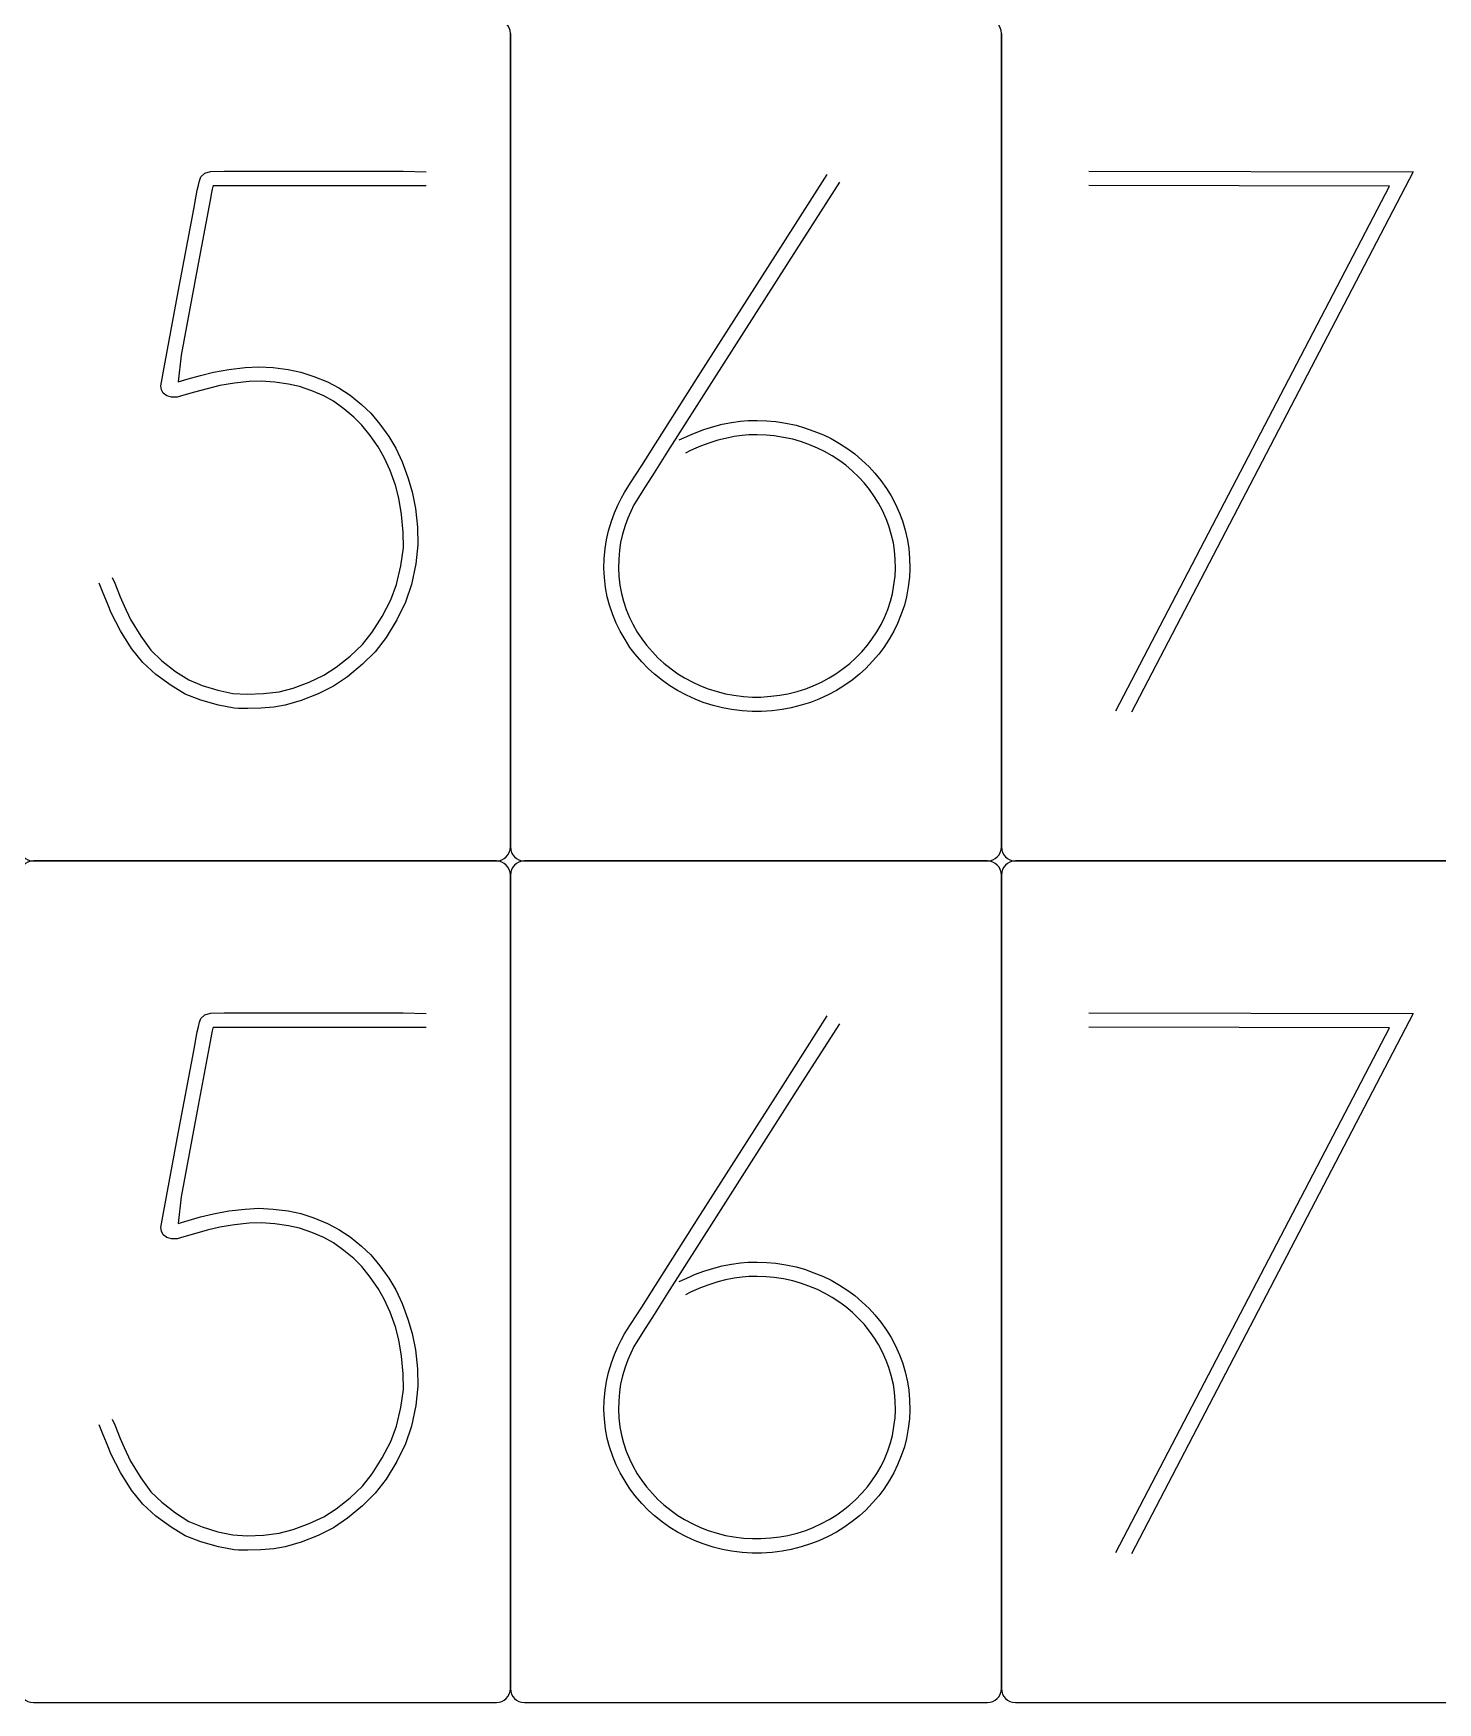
# Model space of a CAD drawing. Header units: millimetres. Extents: x -1 to 349, y -2 to 358.
# Drawn here: x 175 to 275.1, y -2 to 117 of the extents above; entities that cross this region are included whole.
import ezdxf

# ---------------------------------------------------------------- set-up
doc = ezdxf.new("R2010")
doc.units = ezdxf.units.MM

msp = doc.modelspace()

# ---------------------------------------------------------------- linework, layer by layer
for points in [[(209, 117), (209, 59)], [(209, 59), (209, 117)], [(244, 117), (244, 59)], [(244, 59), (244, 117)], [(187.23, 107.03), (187.62, 107.15)], [(187.62, 107.15), (188.61, 107.17)], [(188.61, 107.17), (194.64, 107.17)], [(194.64, 107.17), (201.36, 107.17)], [(201.36, 107.17), (203, 107.12)], [(250.22, 107.18), (273.35, 107.13)], [(273.35, 107.13), (253.27, 68.6)], [(186.68, 105.82), (186.76, 106.18)], [(186.76, 106.18), (186.83, 106.5)], [(186.83, 106.5), (186.93, 106.78)], [(186.93, 106.78), (187.23, 107.03)], [(187.79, 106.08), (187.75, 105.89)], [(187.81, 106.14), (187.79, 106.08)], [(187.84, 106.14), (187.81, 106.14)], [(187.86, 106.14), (187.84, 106.14)], [(189.72, 106.14), (187.86, 106.14)], [(196.55, 106.14), (189.72, 106.14)], [(203, 106.14), (196.55, 106.14)], [(228.44, 102.01), (231.59, 106.95)], [(232.45, 106.4), (229.38, 101.58)], [(271.66, 106.11), (250.22, 106.15)], [(252.16, 68.7), (271.66, 106.11)], [(186.43, 104.47), (186.68, 105.82)], [(187.6, 105.12), (186.68, 100.2)], [(187.7, 105.66), (187.6, 105.12)], [(187.75, 105.89), (187.7, 105.66)], [(185.33, 98.57), (186.43, 104.47)], [(222.56, 92.8), (228.44, 102.01)], [(229.38, 101.58), (223.51, 92.37)], [(186.68, 100.2), (185.53, 94.05)], [(184.27, 92.92), (185.33, 98.57)], [(185.53, 94.05), (185.31, 92.16)], [(184.09, 91.88), (184.27, 92.92)], [(186.92, 92.62), (187.84, 92.85)], [(187.84, 92.85), (188.94, 93.05)], [(188.94, 93.05), (190.09, 93.19)], [(190.09, 93.19), (191.06, 93.24)], [(191.06, 93.24), (192.09, 93.18)], [(192.09, 93.18), (193.17, 93.05)], [(193.17, 93.05), (194.07, 92.86)], [(194.07, 92.86), (195, 92.55)], [(184.13, 91.6), (184.09, 91.88)], [(185.31, 92.16), (186.03, 92.37)], [(186.03, 92.37), (186.92, 92.62)], [(187.38, 91.67), (186.48, 91.43)], [(188.28, 91.89), (187.38, 91.67)], [(189.33, 92.07), (188.28, 91.89)], [(190.38, 92.18), (189.33, 92.07)], [(191.24, 92.2), (190.38, 92.18)], [(192.22, 92.14), (191.24, 92.2)], [(193.18, 92), (192.22, 92.14)], [(193.97, 91.82), (193.18, 92)], [(194.84, 91.52), (193.97, 91.82)], [(195, 92.55), (195.97, 92.16)], [(195.97, 92.16), (196.76, 91.74)], [(196.76, 91.74), (197.57, 91.2)], [(219.34, 87.74), (222.56, 92.8)], [(223.51, 92.37), (220.21, 87.19)], [(184.26, 91.36), (184.13, 91.6)], [(184.5, 91.16), (184.26, 91.36)], [(184.85, 91.06), (184.5, 91.16)], [(185.25, 91.07), (184.85, 91.06)], [(185.73, 91.21), (185.25, 91.07)], [(186.48, 91.43), (185.73, 91.21)], [(195.7, 91.15), (194.84, 91.52)], [(196.38, 90.77), (195.7, 91.15)], [(197.13, 90.24), (196.38, 90.77)], [(197.57, 91.2), (198.39, 90.55)], [(198.39, 90.55), (199.05, 89.92)], [(197.85, 89.65), (197.13, 90.24)], [(198.42, 89.08), (197.85, 89.65)], [(199.05, 89.92), (199.69, 89.15)], [(224.09, 89.14), (224.76, 89.26)], [(224.76, 89.26), (225.41, 89.36)], [(225.41, 89.36), (225.94, 89.4)], [(225.94, 89.4), (226.59, 89.41)], [(226.59, 89.41), (227.29, 89.38)], [(227.29, 89.38), (227.92, 89.33)], [(227.92, 89.33), (228.64, 89.21)], [(199.01, 88.34), (198.42, 89.08)], [(199.58, 87.53), (199.01, 88.34)], [(199.69, 89.15), (200.33, 88.26)], [(200.33, 88.26), (200.83, 87.42)], [(221.04, 88.02), (221.41, 88.19)], [(221.41, 88.19), (221.8, 88.36)], [(221.8, 88.36), (222.13, 88.51)], [(222.13, 88.51), (222.8, 88.76)], [(222.8, 88.76), (223.49, 88.98)], [(223.49, 88.98), (224.09, 89.14)], [(224.33, 88.13), (223.78, 88)], [(224.94, 88.25), (224.33, 88.13)], [(225.52, 88.34), (224.94, 88.25)], [(226, 88.38), (225.52, 88.34)], [(226.6, 88.38), (226, 88.38)], [(227.23, 88.36), (226.6, 88.38)], [(227.81, 88.3), (227.23, 88.36)], [(228.47, 88.2), (227.81, 88.3)], [(229.13, 88.06), (228.47, 88.2)], [(228.64, 89.21), (229.37, 89.06)], [(229.37, 89.06), (229.97, 88.89)], [(229.97, 88.89), (230.64, 88.65)], [(230.64, 88.65), (231.31, 88.38)], [(231.31, 88.38), (231.86, 88.11)], [(231.86, 88.11), (232.46, 87.76)], [(200.01, 86.77), (199.58, 87.53)], [(200.83, 87.42), (201.28, 86.45)], [(218.36, 86.2), (219.34, 87.74)], [(220.21, 87.19), (219.24, 85.67)], [(221.85, 87.26), (221.47, 87.08)], [(222.23, 87.43), (221.85, 87.26)], [(222.54, 87.57), (222.23, 87.43)], [(223.15, 87.79), (222.54, 87.57)], [(223.78, 88), (223.15, 87.79)], [(229.67, 87.91), (229.13, 88.06)], [(230.28, 87.69), (229.67, 87.91)], [(230.89, 87.44), (230.28, 87.69)], [(231.39, 87.2), (230.89, 87.44)], [(231.93, 86.88), (231.39, 87.2)], [(232.48, 86.53), (231.93, 86.88)], [(232.46, 87.76), (233.06, 87.38)], [(233.06, 87.38), (233.54, 87.02)], [(233.54, 87.02), (234.06, 86.57)], [(200.42, 85.83), (200.01, 86.77)], [(200.8, 84.79), (200.42, 85.83)], [(201.28, 86.45), (201.7, 85.34)], [(217.57, 84.96), (218.36, 86.2)], [(232.91, 86.21), (232.48, 86.53)], [(233.38, 85.8), (232.91, 86.21)], [(233.84, 85.36), (233.38, 85.8)], [(234.06, 86.57), (234.57, 86.09)], [(234.57, 86.09), (234.98, 85.65)], [(201.06, 83.86), (200.8, 84.79)], [(201.7, 85.34), (202.01, 84.31)], [(217.14, 84.28), (217.57, 84.96)], [(219.24, 85.67), (218.45, 84.42)], [(234.21, 84.97), (233.84, 85.36)], [(234.59, 84.49), (234.21, 84.97)], [(234.98, 85.65), (235.4, 85.12)], [(235.4, 85.12), (235.81, 84.55)], [(235.81, 84.55), (236.13, 84.04)], [(201.25, 82.71), (201.06, 83.86)], [(202.01, 84.31), (202.23, 83.14)], [(216.42, 82.82), (216.66, 83.36)], [(216.66, 83.36), (216.91, 83.88)], [(216.91, 83.88), (217.14, 84.28)], [(217.81, 83.39), (217.59, 82.92)], [(218.01, 83.73), (217.81, 83.39)], [(218.45, 84.42), (218.01, 83.73)], [(234.96, 83.97), (234.59, 84.49)], [(235.24, 83.52), (234.96, 83.97)], [(235.53, 82.98), (235.24, 83.52)], [(236.13, 84.04), (236.44, 83.44)], [(236.44, 83.44), (236.74, 82.8)], [(201.36, 81.45), (201.25, 82.71)], [(202.23, 83.14), (202.37, 81.79)], [(216, 81.54), (216.2, 82.23)], [(216.2, 82.23), (216.42, 82.82)], [(217.37, 82.44), (217.18, 81.91)], [(217.59, 82.92), (217.37, 82.44)], [(235.79, 82.4), (235.53, 82.98)], [(235.98, 81.9), (235.79, 82.4)], [(236.74, 82.8), (236.95, 82.24)], [(236.95, 82.24), (237.14, 81.58)], [(201.37, 80.33), (201.36, 81.45)], [(202.37, 81.79), (202.41, 80.55)], [(215.84, 80.9), (216, 81.54)], [(216.99, 81.29), (216.86, 80.71)], [(217.18, 81.91), (216.99, 81.29)], [(236.15, 81.31), (235.98, 81.9)], [(236.3, 80.68), (236.15, 81.31)], [(237.14, 81.58), (237.31, 80.88)], [(201.2, 79.05), (201.37, 80.33)], [(202.41, 80.55), (202.27, 79.19)], [(215.69, 79.54), (215.75, 80.27)], [(215.75, 80.27), (215.84, 80.9)], [(216.77, 80.15), (216.72, 79.49)], [(216.86, 80.71), (216.77, 80.15)], [(236.38, 80.14), (236.3, 80.68)], [(236.43, 79.51), (236.38, 80.14)], [(237.31, 80.88), (237.4, 80.27)], [(237.4, 80.27), (237.46, 79.58)], [(200.89, 77.72), (201.2, 79.05)], [(202.27, 79.19), (201.96, 77.72)], [(215.67, 78.87), (215.69, 79.54)], [(215.71, 78.22), (215.67, 78.87)], [(216.72, 79.49), (216.7, 78.89)], [(216.7, 78.89), (216.73, 78.31)], [(236.42, 78.3), (236.45, 78.86)], [(236.45, 78.86), (236.43, 79.51)], [(237.48, 78.85), (237.45, 78.23)], [(237.46, 79.58), (237.48, 78.85)], [(179.93, 77.2), (179.68, 77.81)], [(180.62, 78.21), (180.8, 77.8)], [(180.8, 77.8), (181.19, 76.83)], [(200.48, 76.61), (200.89, 77.72)], [(201.96, 77.72), (201.53, 76.44)], [(215.79, 77.49), (215.71, 78.22)], [(215.91, 76.84), (215.79, 77.49)], [(216.73, 78.31), (216.81, 77.66)], [(216.81, 77.66), (216.91, 77.07)], [(236.23, 77.04), (236.34, 77.68)], [(236.34, 77.68), (236.42, 78.3)], [(237.36, 77.54), (237.23, 76.83)], [(237.45, 78.23), (237.36, 77.54)], [(180.33, 76.23), (179.93, 77.2)], [(180.55, 75.68), (180.33, 76.23)], [(181.19, 76.83), (181.46, 76.19)], [(181.46, 76.19), (181.93, 75.21)], [(199.87, 75.44), (200.48, 76.61)], [(201.53, 76.44), (200.91, 75.2)], [(216.07, 76.23), (215.91, 76.84)], [(216.3, 75.55), (216.07, 76.23)], [(216.91, 77.07), (217.06, 76.53)], [(217.06, 76.53), (217.26, 75.92)], [(235.9, 75.94), (236.09, 76.52)], [(236.09, 76.52), (236.23, 77.04)], [(237.08, 76.23), (236.86, 75.59)], [(237.23, 76.83), (237.08, 76.23)], [(181.2, 74.41), (180.55, 75.68)], [(181.93, 75.21), (182.65, 74.02)], [(199.14, 74.31), (199.87, 75.44)], [(200.91, 75.2), (200.14, 73.94)], [(216.54, 74.95), (216.3, 75.55)], [(217.26, 75.92), (217.48, 75.37)], [(217.48, 75.37), (217.72, 74.88)], [(235.42, 74.86), (235.66, 75.35)], [(235.66, 75.35), (235.9, 75.94)], [(236.86, 75.59), (236.6, 74.94)], [(182, 73.15), (181.2, 74.41)], [(182.65, 74.02), (183.38, 73.03)], [(198.45, 73.44), (199.14, 74.31)], [(200.14, 73.94), (199.37, 72.92)], [(216.82, 74.39), (216.54, 74.95)], [(217.17, 73.78), (216.82, 74.39)], [(217.72, 74.88), (218.04, 74.32)], [(218.04, 74.32), (218.36, 73.83)], [(218.36, 73.83), (218.7, 73.39)], [(234.45, 73.38), (234.77, 73.81)], [(234.77, 73.81), (235.12, 74.34)], [(235.12, 74.34), (235.42, 74.86)], [(236, 73.81), (235.62, 73.22)], [(236.34, 74.39), (236, 73.81)], [(236.6, 74.94), (236.34, 74.39)], [(182.79, 72.15), (182, 73.15)], [(183.38, 73.03), (184.16, 72.28)], [(196.59, 71.82), (197.57, 72.61)], [(197.57, 72.61), (198.45, 73.44)], [(199.37, 72.92), (198.47, 72.03)], [(217.52, 73.23), (217.17, 73.78)], [(217.9, 72.74), (217.52, 73.23)], [(218.36, 72.2), (217.9, 72.74)], [(218.7, 73.39), (219.12, 72.9)], [(219.12, 72.9), (219.52, 72.48)], [(233.6, 72.46), (234.05, 72.92)], [(234.05, 72.92), (234.45, 73.38)], [(235.26, 72.74), (234.82, 72.24)], [(235.62, 73.22), (235.26, 72.74)], [(183.72, 71.3), (182.79, 72.15)], [(184.16, 72.28), (185.13, 71.52)], [(185.13, 71.52), (186.08, 70.92)], [(195.7, 71.25), (196.59, 71.82)], [(198.47, 72.03), (197.4, 71.14)], [(218.82, 71.73), (218.36, 72.2)], [(219.28, 71.32), (218.82, 71.73)], [(219.52, 72.48), (219.94, 72.11)], [(219.94, 72.11), (220.45, 71.7)], [(220.45, 71.7), (220.93, 71.35)], [(232.19, 71.34), (232.72, 71.72)], [(232.72, 71.72), (233.2, 72.09)], [(233.2, 72.09), (233.6, 72.46)], [(234.33, 71.73), (233.88, 71.32)], [(234.82, 72.24), (234.33, 71.73)], [(184.81, 70.5), (183.72, 71.3)], [(185.83, 69.9), (184.81, 70.5)], [(186.08, 70.92), (187.02, 70.52)], [(187.02, 70.52), (188.15, 70.18)], [(192.52, 70.07), (193.52, 70.33)], [(193.52, 70.33), (194.65, 70.76)], [(194.65, 70.76), (195.7, 71.25)], [(196.4, 70.46), (195.31, 69.92)], [(197.4, 71.14), (196.4, 70.46)], [(219.84, 70.87), (219.28, 71.32)], [(220.37, 70.49), (219.84, 70.87)], [(220.91, 70.16), (220.37, 70.49)], [(220.93, 71.35), (221.41, 71.06)], [(221.41, 71.06), (222, 70.75)], [(222, 70.75), (222.55, 70.49)], [(222.55, 70.49), (223.09, 70.28)], [(223.09, 70.28), (223.73, 70.08)], [(229.44, 70.09), (230.05, 70.27)], [(230.05, 70.27), (230.57, 70.48)], [(230.57, 70.48), (231.17, 70.76)], [(231.17, 70.76), (231.72, 71.05)], [(231.72, 71.05), (232.19, 71.34)], [(232.77, 70.49), (232.24, 70.16)], [(233.35, 70.9), (232.77, 70.49)], [(233.88, 71.32), (233.35, 70.9)], [(186.93, 69.46), (185.83, 69.9)], [(188.19, 69.11), (186.93, 69.46)], [(188.15, 70.18), (189.22, 69.95)], [(189.32, 68.9), (188.19, 69.11)], [(189.22, 69.95), (190.23, 69.89)], [(190.23, 69.89), (191.41, 69.93)], [(191.41, 69.93), (192.52, 70.07)], [(192.95, 69.11), (192.14, 68.97)], [(194.08, 69.43), (192.95, 69.11)], [(195.31, 69.92), (194.08, 69.43)], [(221.55, 69.82), (220.91, 70.16)], [(222.16, 69.54), (221.55, 69.82)], [(222.75, 69.31), (222.16, 69.54)], [(223.46, 69.09), (222.75, 69.31)], [(224.13, 68.91), (223.46, 69.09)], [(223.73, 70.08), (224.34, 69.92)], [(224.34, 69.92), (224.92, 69.82)], [(224.92, 69.82), (225.61, 69.73)], [(225.61, 69.73), (226.26, 69.69)], [(226.26, 69.69), (226.86, 69.69)], [(226.86, 69.69), (227.56, 69.74)], [(227.56, 69.74), (228.21, 69.81)], [(228.21, 69.81), (228.78, 69.92)], [(228.78, 69.92), (229.44, 70.09)], [(229.73, 69.1), (229.01, 68.92)], [(230.4, 69.31), (229.73, 69.1)], [(230.98, 69.54), (230.4, 69.31)], [(231.64, 69.84), (230.98, 69.54)], [(232.24, 70.16), (231.64, 69.84)], [(189.62, 68.88), (189.32, 68.9)], [(189.94, 68.86), (189.62, 68.88)], [(190.29, 68.86), (189.94, 68.86)], [(191.22, 68.89), (190.29, 68.86)], [(192.14, 68.97), (191.22, 68.89)], [(224.77, 68.8), (224.13, 68.91)], [(225.53, 68.71), (224.77, 68.8)], [(226.24, 68.66), (225.53, 68.71)], [(226.91, 68.66), (226.24, 68.66)], [(227.67, 68.71), (226.91, 68.66)], [(228.38, 68.79), (227.67, 68.71)], [(229.01, 68.92), (228.38, 68.79)], [(208, 58), (175, 58)], [(175, 58), (208, 58)], [(243, 58), (210, 58)], [(210, 58), (243, 58)], [(278, 58), (245, 58)], [(245, 58), (278, 58)], [(209, 57), (209, -1)], [(209, -1), (209, 57)], [(244, 57), (244, -1)], [(244, -1), (244, 57)], [(186.76, 46.18), (186.83, 46.5)], [(186.83, 46.5), (186.93, 46.78)], [(186.93, 46.78), (187.23, 47.03)], [(187.23, 47.03), (187.62, 47.15)], [(187.62, 47.15), (188.61, 47.17)], [(188.61, 47.17), (194.64, 47.17)], [(194.64, 47.17), (201.36, 47.17)], [(201.36, 47.17), (203, 47.12)], [(228.44, 42.01), (231.59, 46.95)], [(250.22, 47.18), (273.35, 47.13)], [(273.35, 47.13), (253.27, 8.6)], [(186.43, 44.47), (186.68, 45.82)], [(186.68, 45.82), (186.76, 46.18)], [(187.7, 45.66), (187.6, 45.12)], [(187.75, 45.89), (187.7, 45.66)], [(187.79, 46.08), (187.75, 45.89)], [(187.81, 46.14), (187.79, 46.08)], [(187.84, 46.14), (187.81, 46.14)], [(187.86, 46.14), (187.84, 46.14)], [(189.72, 46.14), (187.86, 46.14)], [(196.55, 46.14), (189.72, 46.14)], [(203, 46.14), (196.55, 46.14)], [(232.45, 46.4), (229.38, 41.58)], [(271.66, 46.11), (250.22, 46.15)], [(252.16, 8.7), (271.66, 46.11)], [(185.33, 38.57), (186.43, 44.47)], [(187.6, 45.12), (186.68, 40.2)], [(222.56, 32.8), (228.44, 42.01)], [(229.38, 41.58), (223.51, 32.37)], [(186.68, 40.2), (185.53, 34.05)], [(184.27, 32.92), (185.33, 38.57)], [(185.53, 34.05), (185.31, 32.16)], [(184.09, 31.88), (184.27, 32.92)], [(185.31, 32.16), (186.03, 32.37)], [(186.03, 32.37), (186.92, 32.62)], [(186.92, 32.62), (187.84, 32.85)], [(187.84, 32.85), (188.94, 33.05)], [(188.94, 33.05), (190.09, 33.19)], [(190.38, 32.18), (189.33, 32.07)], [(190.09, 33.19), (191.06, 33.24)], [(191.24, 32.2), (190.38, 32.18)], [(191.06, 33.24), (192.09, 33.18)], [(192.22, 32.14), (191.24, 32.2)], [(192.09, 33.18), (193.17, 33.05)], [(193.18, 32), (192.22, 32.14)], [(193.17, 33.05), (194.07, 32.86)], [(194.07, 32.86), (195, 32.55)], [(195, 32.55), (195.97, 32.16)], [(195.97, 32.16), (196.76, 31.74)], [(219.34, 27.74), (222.56, 32.8)], [(223.51, 32.37), (220.21, 27.19)], [(184.13, 31.6), (184.09, 31.88)], [(184.26, 31.36), (184.13, 31.6)], [(184.5, 31.16), (184.26, 31.36)], [(184.85, 31.06), (184.5, 31.16)], [(185.25, 31.07), (184.85, 31.06)], [(185.73, 31.21), (185.25, 31.07)], [(186.48, 31.43), (185.73, 31.21)], [(187.38, 31.67), (186.48, 31.43)], [(188.28, 31.89), (187.38, 31.67)], [(189.33, 32.07), (188.28, 31.89)], [(193.97, 31.82), (193.18, 32)], [(194.84, 31.52), (193.97, 31.82)], [(195.7, 31.15), (194.84, 31.52)], [(196.38, 30.77), (195.7, 31.15)], [(196.76, 31.74), (197.57, 31.2)], [(197.57, 31.2), (198.39, 30.55)], [(197.13, 30.24), (196.38, 30.77)], [(197.85, 29.65), (197.13, 30.24)], [(198.39, 30.55), (199.05, 29.92)], [(199.05, 29.92), (199.69, 29.15)], [(198.42, 29.08), (197.85, 29.65)], [(199.01, 28.34), (198.42, 29.08)], [(199.69, 29.15), (200.33, 28.26)], [(222.13, 28.51), (222.8, 28.76)], [(222.8, 28.76), (223.49, 28.98)], [(223.49, 28.98), (224.09, 29.14)], [(224.09, 29.14), (224.76, 29.26)], [(224.76, 29.26), (225.41, 29.36)], [(225.41, 29.36), (225.94, 29.4)], [(225.94, 29.4), (226.59, 29.41)], [(226.59, 29.41), (227.29, 29.38)], [(227.29, 29.38), (227.92, 29.33)], [(227.92, 29.33), (228.64, 29.21)], [(228.64, 29.21), (229.37, 29.06)], [(229.37, 29.06), (229.97, 28.89)], [(229.97, 28.89), (230.64, 28.65)], [(230.64, 28.65), (231.31, 28.38)], [(199.58, 27.53), (199.01, 28.34)], [(200.01, 26.77), (199.58, 27.53)], [(200.33, 28.26), (200.83, 27.42)], [(200.83, 27.42), (201.28, 26.45)], [(218.36, 26.2), (219.34, 27.74)], [(221.04, 28.02), (221.41, 28.19)], [(221.41, 28.19), (221.8, 28.36)], [(221.8, 28.36), (222.13, 28.51)], [(222.23, 27.43), (221.85, 27.26)], [(222.54, 27.57), (222.23, 27.43)], [(223.15, 27.79), (222.54, 27.57)], [(223.78, 28), (223.15, 27.79)], [(224.33, 28.13), (223.78, 28)], [(224.94, 28.25), (224.33, 28.13)], [(225.52, 28.34), (224.94, 28.25)], [(226, 28.38), (225.52, 28.34)], [(226.6, 28.38), (226, 28.38)], [(227.23, 28.35), (226.6, 28.38)], [(227.81, 28.3), (227.23, 28.35)], [(228.47, 28.2), (227.81, 28.3)], [(229.13, 28.06), (228.47, 28.2)], [(229.67, 27.91), (229.13, 28.06)], [(230.28, 27.69), (229.67, 27.91)], [(230.89, 27.44), (230.28, 27.69)], [(231.39, 27.2), (230.89, 27.44)], [(231.31, 28.38), (231.86, 28.11)], [(231.86, 28.11), (232.46, 27.76)], [(232.46, 27.76), (233.06, 27.38)], [(233.06, 27.38), (233.54, 27.02)], [(200.42, 25.83), (200.01, 26.77)], [(201.28, 26.45), (201.7, 25.34)], [(217.57, 24.96), (218.36, 26.2)], [(220.21, 27.19), (219.24, 25.67)], [(221.85, 27.26), (221.47, 27.08)], [(231.93, 26.88), (231.39, 27.2)], [(232.48, 26.53), (231.93, 26.88)], [(232.91, 26.21), (232.48, 26.53)], [(233.38, 25.8), (232.91, 26.21)], [(233.54, 27.02), (234.06, 26.57)], [(234.06, 26.57), (234.57, 26.09)], [(200.8, 24.79), (200.42, 25.83)], [(201.7, 25.34), (202.01, 24.31)], [(219.24, 25.67), (218.45, 24.42)], [(233.84, 25.36), (233.38, 25.8)], [(234.21, 24.97), (233.84, 25.36)], [(234.57, 26.09), (234.98, 25.65)], [(234.98, 25.65), (235.4, 25.12)], [(235.4, 25.12), (235.81, 24.55)], [(201.06, 23.86), (200.8, 24.79)], [(201.25, 22.71), (201.06, 23.86)], [(202.01, 24.31), (202.23, 23.14)], [(216.66, 23.36), (216.91, 23.88)], [(216.91, 23.88), (217.14, 24.28)], [(217.14, 24.28), (217.57, 24.96)], [(218.45, 24.42), (218.01, 23.73)], [(234.59, 24.49), (234.21, 24.97)], [(234.96, 23.97), (234.59, 24.49)], [(235.24, 23.52), (234.96, 23.97)], [(235.81, 24.55), (236.13, 24.04)], [(236.13, 24.04), (236.44, 23.44)], [(201.36, 21.45), (201.25, 22.71)], [(202.23, 23.14), (202.37, 21.79)], [(216.2, 22.23), (216.42, 22.82)], [(216.42, 22.82), (216.66, 23.36)], [(217.59, 22.92), (217.37, 22.44)], [(217.81, 23.39), (217.59, 22.92)], [(218.01, 23.73), (217.81, 23.39)], [(235.53, 22.98), (235.24, 23.52)], [(235.79, 22.4), (235.53, 22.98)], [(236.44, 23.44), (236.74, 22.8)], [(236.74, 22.8), (236.95, 22.24)], [(201.37, 20.33), (201.36, 21.45)], [(202.37, 21.79), (202.41, 20.55)], [(215.84, 20.9), (216, 21.54)], [(216, 21.54), (216.2, 22.23)], [(217.18, 21.91), (216.99, 21.29)], [(217.37, 22.44), (217.18, 21.91)], [(235.98, 21.9), (235.79, 22.4)], [(236.15, 21.31), (235.98, 21.9)], [(236.95, 22.24), (237.14, 21.58)], [(237.14, 21.58), (237.31, 20.88)], [(201.2, 19.05), (201.37, 20.33)], [(202.41, 20.55), (202.27, 19.19)], [(215.69, 19.54), (215.75, 20.27)], [(215.75, 20.27), (215.84, 20.9)], [(216.86, 20.71), (216.77, 20.15)], [(216.99, 21.29), (216.86, 20.71)], [(236.3, 20.68), (236.15, 21.31)], [(236.38, 20.14), (236.3, 20.68)], [(237.31, 20.88), (237.4, 20.27)], [(237.4, 20.27), (237.46, 19.58)], [(200.89, 17.72), (201.2, 19.05)], [(202.27, 19.19), (201.96, 17.72)], [(215.67, 18.87), (215.69, 19.54)], [(216.72, 19.49), (216.7, 18.89)], [(216.77, 20.15), (216.72, 19.49)], [(236.43, 19.51), (236.38, 20.14)], [(236.45, 18.86), (236.43, 19.51)], [(237.46, 19.58), (237.48, 18.85)], [(180.62, 18.21), (180.8, 17.8)], [(215.71, 18.22), (215.67, 18.87)], [(215.79, 17.49), (215.71, 18.22)], [(216.7, 18.89), (216.73, 18.31)], [(216.73, 18.31), (216.81, 17.66)], [(236.34, 17.68), (236.42, 18.3)], [(236.42, 18.3), (236.45, 18.86)], [(237.45, 18.23), (237.36, 17.54)], [(237.48, 18.85), (237.45, 18.23)], [(179.93, 17.2), (179.68, 17.81)], [(180.33, 16.23), (179.93, 17.2)], [(180.8, 17.8), (181.19, 16.83)], [(181.19, 16.83), (181.46, 16.19)], [(200.48, 16.61), (200.89, 17.72)], [(201.96, 17.72), (201.53, 16.44)], [(215.91, 16.84), (215.79, 17.49)], [(216.07, 16.23), (215.91, 16.84)], [(216.81, 17.66), (216.91, 17.07)], [(216.91, 17.07), (217.06, 16.53)], [(236.09, 16.52), (236.23, 17.04)], [(236.23, 17.04), (236.34, 17.68)], [(237.23, 16.83), (237.08, 16.23)], [(237.36, 17.54), (237.23, 16.83)], [(180.55, 15.68), (180.33, 16.23)], [(181.2, 14.41), (180.55, 15.68)], [(181.46, 16.19), (181.93, 15.21)], [(199.87, 15.44), (200.48, 16.61)], [(201.53, 16.44), (200.91, 15.2)], [(216.3, 15.55), (216.07, 16.23)], [(216.54, 14.95), (216.3, 15.55)], [(217.06, 16.53), (217.26, 15.92)], [(217.26, 15.92), (217.48, 15.37)], [(235.66, 15.35), (235.9, 15.94)], [(235.9, 15.94), (236.09, 16.52)], [(236.86, 15.59), (236.6, 14.94)], [(237.08, 16.23), (236.86, 15.59)], [(182, 13.15), (181.2, 14.41)], [(181.93, 15.21), (182.65, 14.02)], [(198.45, 13.44), (199.14, 14.31)], [(199.14, 14.31), (199.87, 15.44)], [(200.91, 15.2), (200.14, 13.94)], [(216.82, 14.39), (216.54, 14.95)], [(217.17, 13.78), (216.82, 14.39)], [(217.48, 15.37), (217.72, 14.88)], [(217.72, 14.88), (218.04, 14.32)], [(218.04, 14.32), (218.36, 13.83)], [(234.77, 13.81), (235.12, 14.34)], [(235.12, 14.34), (235.42, 14.86)], [(235.42, 14.86), (235.66, 15.35)], [(236.34, 14.39), (236, 13.81)], [(236.6, 14.94), (236.34, 14.39)], [(182.79, 12.15), (182, 13.15)], [(182.65, 14.02), (183.38, 13.03)], [(197.57, 12.61), (198.45, 13.44)], [(200.14, 13.94), (199.37, 12.92)], [(217.52, 13.23), (217.17, 13.78)], [(217.9, 12.74), (217.52, 13.23)], [(218.36, 13.83), (218.7, 13.39)], [(218.7, 13.39), (219.12, 12.9)], [(234.05, 12.92), (234.45, 13.38)], [(234.45, 13.38), (234.77, 13.81)], [(235.62, 13.22), (235.26, 12.74)], [(236, 13.81), (235.62, 13.22)], [(183.72, 11.3), (182.79, 12.15)], [(183.38, 13.03), (184.16, 12.28)], [(184.16, 12.28), (185.13, 11.52)], [(196.59, 11.82), (197.57, 12.61)], [(198.47, 12.03), (197.4, 11.14)], [(199.37, 12.92), (198.47, 12.03)], [(218.36, 12.2), (217.9, 12.74)], [(218.82, 11.73), (218.36, 12.2)], [(219.12, 12.9), (219.52, 12.48)], [(219.52, 12.48), (219.94, 12.11)], [(219.94, 12.11), (220.45, 11.7)], [(232.72, 11.72), (233.2, 12.09)], [(233.2, 12.09), (233.6, 12.46)], [(233.6, 12.46), (234.05, 12.92)], [(234.82, 12.24), (234.33, 11.73)], [(235.26, 12.74), (234.82, 12.24)], [(184.81, 10.5), (183.72, 11.3)], [(185.13, 11.52), (186.08, 10.92)], [(186.08, 10.92), (187.02, 10.52)], [(193.52, 10.33), (194.65, 10.76)], [(194.65, 10.76), (195.7, 11.25)], [(195.7, 11.25), (196.59, 11.82)], [(197.4, 11.14), (196.4, 10.46)], [(219.28, 11.32), (218.82, 11.73)], [(219.84, 10.87), (219.28, 11.32)], [(220.37, 10.49), (219.84, 10.87)], [(220.45, 11.7), (220.93, 11.35)], [(220.93, 11.35), (221.41, 11.06)], [(221.41, 11.06), (222, 10.75)], [(222, 10.75), (222.55, 10.49)], [(230.57, 10.48), (231.17, 10.76)], [(231.17, 10.76), (231.72, 11.05)], [(231.72, 11.05), (232.19, 11.34)], [(232.19, 11.34), (232.72, 11.72)], [(233.35, 10.9), (232.77, 10.49)], [(233.88, 11.32), (233.35, 10.9)], [(234.33, 11.73), (233.88, 11.32)], [(185.83, 9.9), (184.81, 10.5)], [(186.93, 9.46), (185.83, 9.9)], [(187.02, 10.52), (188.15, 10.18)], [(188.15, 10.18), (189.22, 9.95)], [(189.22, 9.95), (190.23, 9.89)], [(190.23, 9.89), (191.41, 9.93)], [(191.41, 9.93), (192.52, 10.07)], [(192.52, 10.07), (193.52, 10.33)], [(195.31, 9.92), (194.08, 9.43)], [(196.4, 10.46), (195.31, 9.92)], [(220.91, 10.16), (220.37, 10.49)], [(221.55, 9.82), (220.91, 10.16)], [(222.16, 9.54), (221.55, 9.82)], [(222.75, 9.31), (222.16, 9.54)], [(222.55, 10.49), (223.09, 10.28)], [(223.09, 10.28), (223.73, 10.08)], [(223.73, 10.08), (224.34, 9.92)], [(224.34, 9.92), (224.92, 9.82)], [(224.92, 9.82), (225.61, 9.73)], [(225.61, 9.73), (226.26, 9.69)], [(226.26, 9.69), (226.86, 9.69)], [(226.86, 9.69), (227.56, 9.74)], [(227.56, 9.74), (228.21, 9.81)], [(228.21, 9.81), (228.78, 9.92)], [(228.78, 9.92), (229.44, 10.09)], [(229.44, 10.09), (230.05, 10.27)], [(230.05, 10.27), (230.57, 10.48)], [(230.98, 9.54), (230.4, 9.31)], [(231.64, 9.84), (230.98, 9.54)], [(232.24, 10.16), (231.64, 9.84)], [(232.77, 10.49), (232.24, 10.16)], [(188.19, 9.11), (186.93, 9.46)], [(189.32, 8.9), (188.19, 9.11)], [(189.62, 8.88), (189.32, 8.9)], [(189.94, 8.86), (189.62, 8.88)], [(190.29, 8.86), (189.94, 8.86)], [(191.22, 8.89), (190.29, 8.86)], [(192.14, 8.97), (191.22, 8.89)], [(192.95, 9.11), (192.14, 8.97)], [(194.08, 9.43), (192.95, 9.11)], [(223.46, 9.09), (222.75, 9.31)], [(224.13, 8.91), (223.46, 9.09)], [(224.77, 8.8), (224.13, 8.91)], [(225.53, 8.71), (224.77, 8.8)], [(226.24, 8.66), (225.53, 8.71)], [(226.91, 8.66), (226.24, 8.66)], [(227.67, 8.71), (226.91, 8.66)], [(228.38, 8.79), (227.67, 8.71)], [(229.01, 8.92), (228.38, 8.79)], [(229.73, 9.1), (229.01, 8.92)], [(230.4, 9.31), (229.73, 9.1)], [(175, -2), (208, -2)], [(210, -2), (243, -2)], [(245, -2), (278, -2)]]:
    msp.add_lwpolyline(points)
for centre, start, end in [((208, 117), 0, 90), ((243, 117), 0, 90), ((175, 59), 180, 270), ((208, 59), 270, 360), ((210, 59), 180, 270), ((243, 59), 270, 360), ((245, 59), 180, 270), ((175, 57), 90, 180), ((208, 57), 0, 90), ((210, 57), 90, 180), ((243, 57), 0, 90), ((245, 57), 90, 180), ((175, -1), 180, 270), ((208, -1), 270, 360), ((210, -1), 180, 270), ((243, -1), 270, 360), ((245, -1), 180, 270)]:
    msp.add_arc(centre, 1, start, end)

doc.saveas('drawing.dxf')
